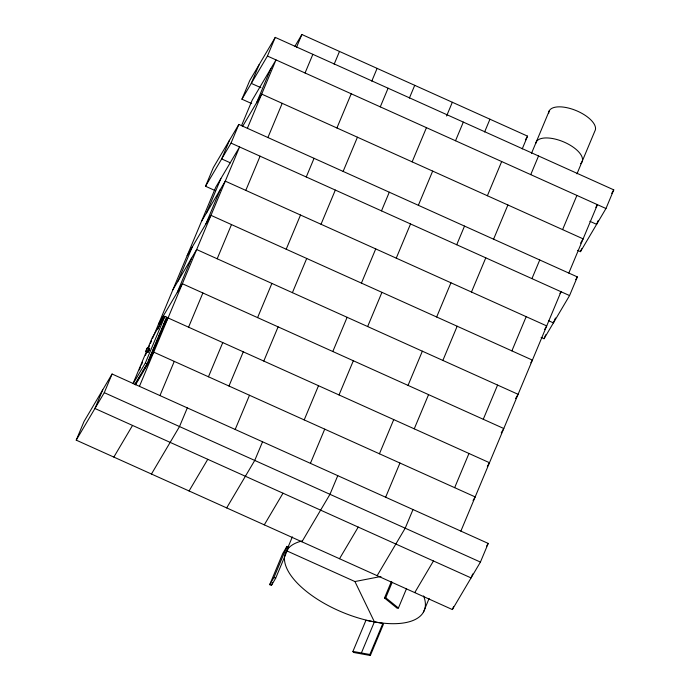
<?xml version="1.0" encoding="UTF-8"?>
<svg xmlns="http://www.w3.org/2000/svg" width="690" height="690" viewBox="0 0 690 690"><rect width="100%" height="100%" fill="white"/><g stroke="black" fill="none" stroke-linecap="round" stroke-linejoin="round"><path stroke-width="1.03" d="M145.763 351.512L147.453 347.717L149.644 348.571C148.807 354.634 143.658 352.314 147.591 347.648M147.815 352.435L149.644 348.571M148.264 351.382L148.531 350.736M76.228 440.142L84.025 421.487L112.082 374.014L488.227 543.427L480.421 562.083L452.364 609.555L76.228 440.142L104.285 392.67L112.082 374.014M102.732 389.841L94.927 408.489L471.072 577.909L472.71 573.977M215.168 190.595L205.525 186.248L213.331 167.592L238.835 124.442L577.357 276.914L569.561 295.57L544.048 338.721L541.115 337.401M251.712 103.595L241.94 99.196L249.746 80.54L275.25 37.389L613.772 189.862L605.975 208.518L580.462 251.669L577.573 250.367M259.095 64.722L251.289 83.378L260.941 87.716M229.485 140.26L221.68 158.916L230.4 162.849M205.525 186.248L231.029 143.097L238.835 124.442M241.94 99.196L267.444 56.045L275.25 37.389M133.015 383.614L146.711 350.874M147.953 347.898L152.102 337.971L164.858 316.399L167.256 317.478L147.746 364.113L135.525 384.787M139.337 369.944L140.57 367.011M141.381 365.053L142.614 362.121M145.469 355.281L146.694 352.357M148.333 348.441L149.558 345.518M150.377 343.56L151.602 340.627M152.421 338.678L215.772 187.223L239.585 146.944L139.44 386.34M241.56 125.571L252.186 100.171L276 59.892L247.382 128.288M157.932 329.07L163.651 315.39M177.96 281.184L192.26 246.986M206.569 212.787L220.878 178.589M135.404 384.692L136.655 381.717M133.127 383.709L145.349 363.035L164.858 316.399M166.566 317.167L147.065 363.803L134.835 384.477M149.868 357.834L151.912 352.952M152.732 350.994L153.956 348.071M154.776 346.113L156 343.18M156.82 341.222L158.045 338.298M158.864 336.341L160.908 331.459M161.727 329.501L168.05 317.943L489.477 462.714L487.347 466.328M177.261 292.37L191.561 258.172M205.87 223.974L220.17 189.776M256.585 102.724L270.894 68.526M148.195 362.44L165.1 322.023L164.047 323.8M296.536 47.265L301.875 34.5L527.565 136.146L522.226 148.911M159.959 395.577L174.268 361.379M188.568 327.181L202.877 292.983M217.178 258.785L231.486 224.586M245.795 190.388L260.096 156.182M267.901 137.534L282.21 103.336M305.058 72.985L312.863 54.329M187.318 407.902L179.512 426.549L151.455 474.021M334.15 64.204L339.489 51.44M208.458 376.783L222.766 342.585M306.257 176.976L314.062 158.321M228.977 386.021L243.277 351.822M257.586 317.624L271.894 283.426M286.195 249.228L300.504 215.03M336.918 127.978L351.227 93.78M371.772 81.144L377.111 68.379M235.187 429.456L249.495 395.258M263.796 361.06L278.105 326.862M292.405 292.663L306.714 258.465M321.022 224.267L335.323 190.069M343.128 171.413L357.437 137.215M380.285 106.864L388.091 88.217M262.545 441.781L254.739 460.437L226.682 507.9M409.386 98.084L414.724 85.327M381.492 210.864L389.289 192.208M304.204 419.899L318.513 385.701M332.813 351.503L347.122 317.305M361.422 283.107L375.731 248.909M412.146 161.857L426.454 127.659M446.585 116.006L452.338 102.267M310.414 463.344L324.723 429.146M339.023 394.947L353.332 360.749M367.641 326.551L381.941 292.353M396.25 258.146L410.55 223.948M418.356 205.301L432.665 171.094M269.704 584.663L282.71 553.57L286.962 546.385L288.67 547.153L275.664 578.237L271.412 585.431L269.704 584.663L273.956 577.47L286.962 546.385M455.521 140.751L463.318 122.096M271.412 585.431L272.628 582.515M287.368 548.766L292.344 536.88M337.772 475.66L329.967 494.316L301.91 541.788M484.613 131.971L489.952 119.206M456.72 244.743L464.517 226.087M379.431 453.787L393.74 419.589M408.04 385.391L422.349 351.193M436.658 316.995L450.958 282.788M487.373 195.744L501.682 161.538M385.641 497.223L399.95 463.025M414.25 428.826L428.559 394.628M442.868 360.43L457.168 326.232M471.477 292.034L485.786 257.836M493.583 239.18L507.892 204.982M531.49 153.361L549.369 110.616M530.748 174.63L538.545 155.975M352.926 651.42L365.933 620.327L382.864 623.406L383.355 624.407L370.349 655.5L353.418 652.43L352.926 651.42L369.857 654.491L370.349 655.5M413 509.548L405.194 528.204L377.137 575.667M361.396 652.956L374.403 621.863L354.927 581.549L286.54 550.749L288.67 547.153M406.539 588.587L398.415 608.019L397.19 608.261L384.511 597.997L391.42 581.48M384.511 597.997L385.727 597.756L392.231 582.213M369.857 654.491L382.864 623.406M531.947 278.622L539.744 259.975M576.969 173.846L594.849 131.091A24.978 11.031 22.7 0 0 574.753 110.029A24.978 11.031 22.7 0 0 548.688 113.436M454.658 487.666L468.967 453.468M483.267 419.27L497.576 385.072M511.885 350.874L526.185 316.676M562.6 229.623L576.909 195.425M423.324 612.349L429.12 598.48M460.868 531.11L561.013 291.715L559.987 293.44M568.81 273.059L597.428 204.663L595.824 207.38M544.048 338.721L545.695 334.797M580.462 251.669L581.696 248.728M555.459 317.987L553.406 322.894L548.516 320.695M598.264 220.412L596.617 224.336L589.838 221.283M452.364 609.555L453.597 606.605M148.695 350.382L149.006 349.709M148.445 351.296L149.195 349.623L147.186 348.717M242.69 126.236L261.691 94.09L583.119 238.861L580.566 243.182M294.932 46.256L301.875 34.5M201.471 221.421L225.276 181.142L546.704 325.913L544.565 329.535M187.163 255.619L210.968 215.34L532.395 360.111L530.791 362.828M172.854 289.817L196.667 249.538L518.095 394.309L515.542 398.63M158.553 324.015L182.358 283.737L503.786 428.516L501.233 432.828M165.126 321.074L167.256 317.478M148.643 360.767L153.749 352.142L475.177 496.912L473.038 500.526M137.146 381.139L140.829 374.903M142.407 372.238L143.46 370.452M144.512 368.676L147.669 363.328M113.841 457.082L132.54 425.437M189.069 490.961L207.768 459.316M264.296 524.849L283.004 493.203M525.426 139.768L527.565 136.146M339.523 558.727L358.231 527.082M611.694 193.381L613.772 189.862M575.745 279.648L577.357 276.914M414.75 592.615L433.458 560.961M486.666 546.066L488.227 543.427M354.927 581.549L380.958 576.486M267.444 56.045L605.975 208.518M231.029 143.097L569.561 295.57M147.453 347.717L149.506 348.64M146.487 350.287L148.54 351.21M145.9 351.443L147.945 352.366M145.349 363.035L147.746 364.113M104.285 392.67L480.421 562.083M273.956 577.47L275.664 578.237M385.727 597.756L398.415 608.019M535.733 143.52A24.978 11.031 22.7 0 1 564.765 142.382A24.978 11.031 22.7 0 1 580.514 163.694M423.582 595.918A75.115 33.163 22.7 0 1 355.385 617.05A75.115 33.163 22.7 0 1 286.083 551.586M286.54 550.749A75.115 33.163 22.7 0 1 301.953 540.986"/></g></svg>
